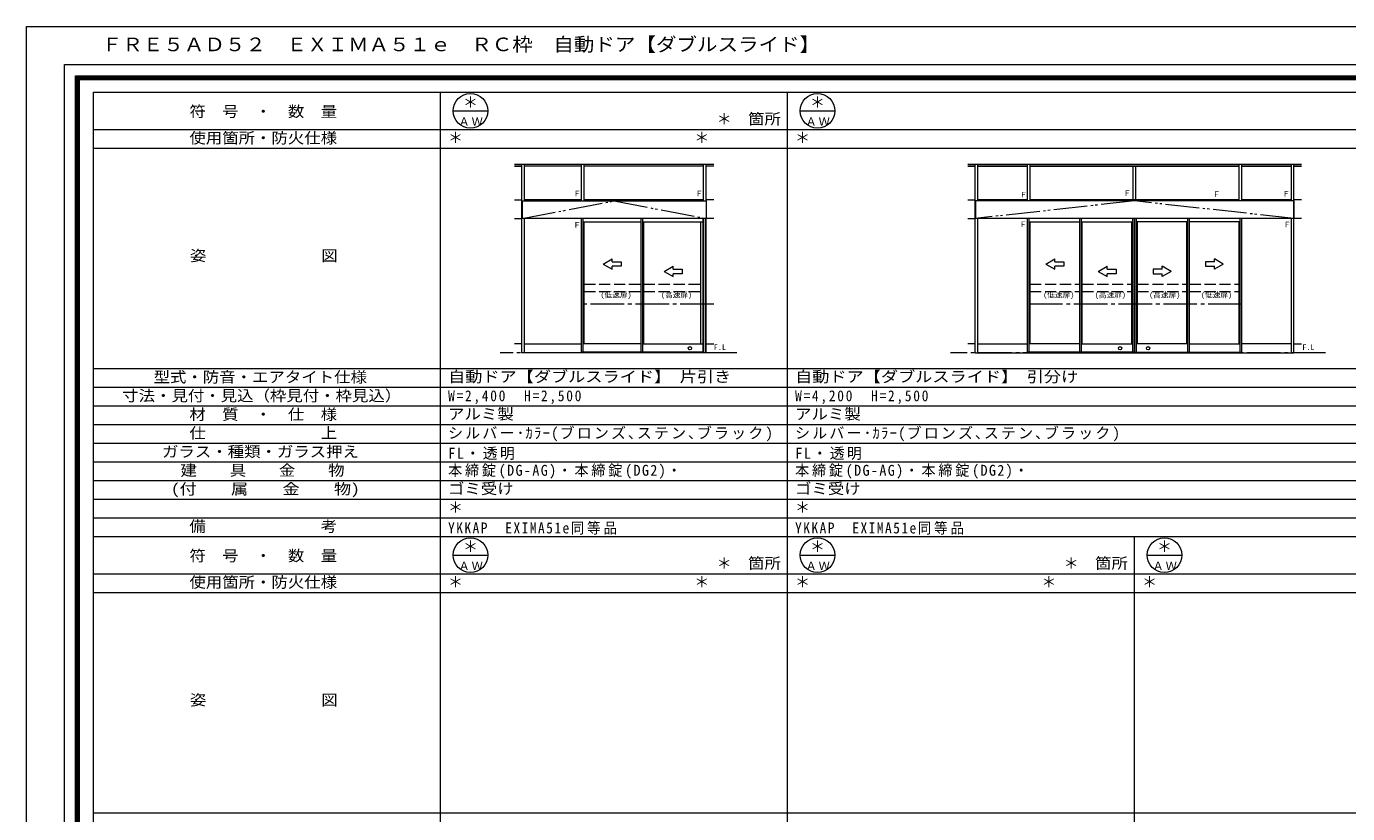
# Model space of a CAD drawing. Units: millimetres, scale not verified. Extents: x -14850 to 14850, y -10500 to 10500.
# Drawn here: x -14850 to 2853, y -51 to 10500 of the extents above; entities that cross this region are included whole.
import ezdxf
from ezdxf.enums import TextEntityAlignment as Align

# ---------------------------------------------------------------- set-up
doc = ezdxf.new("R2010")
doc.units = ezdxf.units.MM
doc.header["$LTSCALE"] = 50
for name, pattern in [('CHAIN2', [12, 9, -1, 1, -1]), ('DASHED3', [4, 3, -1]), ('DOUBLE_CHAIN2', [12.8, 9, -1, 0.6, -0.6, 0.6, -1])]:
    doc.linetypes.add(name, pattern=pattern)
doc.layers.add('0-0_0', color=7, linetype='Continuous')
for name, color, linetype, lineweight in [('0-1_USER1', 7, 'Continuous', 9), ('0-2_YKK_ZWAK', 7, 'CHAIN2', 9), ('0-3_YKK_11', 4, 'Continuous', 9)]:
    doc.layers.add(name, color=color, linetype=linetype, lineweight=lineweight)
doc.styles.add('ＭＳ ゴシック', font='')
doc.styles.get('ＭＳ ゴシック').set_extended_font_data('MS Gothic')

msp = doc.modelspace()

# ---------------------------------------------------------------- linework, layer by layer
at = {"layer": '0-1_USER1'}
for p, q in [((-14850, 10500), (14850, 10500)), ((-14850, -10500), (-14850, 10500)), ((-14340.23, 9987.41), (14340.79, 9987.41)), ((-14340.23, -9999.25), (-14340.23, 9987.41)), ((-14190.23, 9837.97), (14190.23, 9837.97)), ((-14190.23, -9849.81), (-14190.23, 9837.97)), ((-14177.82, 9825.57), (14177.82, 9825.57)), ((-14177.82, -9837.41), (-14177.82, 9825.57)), ((-14164.85, 9812.59), (14165.42, 9812.59)), ((-14164.85, -9825), (-14164.85, 9812.59)), ((-14152.44, 9799.62), (14152.45, 9799.62)), ((-14152.44, -9812.03), (-14152.44, 9799.62)), ((-14140.04, 9787.22), (14140.04, 9787.22)), ((-14140.04, -9799.06), (-14140.04, 9787.22)), ((-13949.96, 9617.94), (13950.04, 9617.94)), ((-13949.96, -8247.06), (-13949.96, 9617.94)), ((-9299.96, -8247.06), (-9299.96, 9617.94)), ((-4649.96, -8247.06), (-4649.96, 9617.94)), ((-9133.29, 9367.94), (-8666.63, 9367.94)), ((-4483.29, 9367.94), (-4016.63, 9367.94)), ((-13949.96, 9117.94), (13950.04, 9117.94)), ((-13949.96, 8867.94), (13950.04, 8867.94)), ((-13949.96, 5912.94), (13950.04, 5912.94)), ((-13949.96, 5662.94), (13950.04, 5662.94)), ((-13949.96, 5412.94), (13950.04, 5412.94)), ((-13949.96, 5162.94), (13950.04, 5162.94)), ((-13949.96, 4912.94), (13950.04, 4912.94)), ((-13949.96, 4662.94), (13950.04, 4662.94)), ((-13949.96, 4412.94), (13950.04, 4412.94)), ((-13949.96, 4162.94), (13950.04, 4162.94)), ((-13949.96, 3912.94), (13950.04, 3912.94)), ((-13949.96, 3662.94), (13950.04, 3662.94)), ((0.04, -8247.06), (0.04, 3662.94)), ((-9133.29, 3412.94), (-8666.63, 3412.94)), ((-4483.29, 3412.94), (-4016.63, 3412.94)), ((166.71, 3412.94), (633.37, 3412.94)), ((-13949.96, 3162.94), (13950.04, 3162.94)), ((-13949.96, 2912.94), (13950.04, 2912.94)), ((-13949.96, -42.06), (13950.04, -42.06))]:
    msp.add_line(p, q, dxfattribs=at)
for centre in [(-8899.96, 9367.94), (-4249.96, 9367.94), (-8899.96, 3412.94), (-4249.96, 3412.94), (400.04, 3412.94)]:
    msp.add_circle(centre, 233.33, dxfattribs=at)
at = {"layer": '0-2_YKK_ZWAK'}
for p, q in [((-5329.17, 6125.44), (-8499.97, 6125.44)), ((2556.46, 6125.44), (-2469.5, 6125.44))]:
    msp.add_line(p, q, dxfattribs=at)
at = {"layer": '0-3_YKK_11'}
for p, q in [((-8309.96, 8655.44), (-5639.96, 8655.44)), ((-8309.96, 8630.43), (-8209.96, 8630.43)), ((-8309.96, 8625.44), (-8209.96, 8625.44)), ((-8209.96, 8625.44), (-8209.96, 8655.44)), ((-8209.96, 8175.44), (-8209.96, 8625.44)), ((-8174.96, 8625.44), (-8174.96, 8655.44)), ((-8174.96, 8630.43), (-7410.96, 8630.43)), ((-8174.96, 8160.44), (-8174.96, 8625.44)), ((-7410.96, 8625.44), (-8174.96, 8625.44)), ((-7410.96, 8160.44), (-7410.96, 8655.44)), ((-7375.96, 8160.44), (-7375.96, 8655.44)), ((-7375.96, 8630.43), (-5774.96, 8630.43)), ((-5774.96, 8625.44), (-7375.96, 8625.44)), ((-5774.96, 8625.44), (-5774.96, 8655.44)), ((-5774.96, 8160.44), (-5774.96, 8625.44)), ((-5739.96, 8625.44), (-5739.96, 8655.44)), ((-5739.96, 8630.43), (-5639.96, 8630.43)), ((-5739.96, 8160.44), (-5739.96, 8625.44)), ((-5639.96, 8625.44), (-5739.96, 8625.44)), ((-2234.96, 8655.44), (2235.04, 8655.44)), ((-2234.96, 8630.43), (-2134.96, 8630.43)), ((-2234.96, 8625.44), (-2134.96, 8625.44)), ((-2134.96, 8175.44), (-2134.96, 8655.44)), ((-2099.96, 8160.44), (-2099.96, 8655.44)), ((-2099.96, 8630.43), (-1435.46, 8630.43)), ((-2099.96, 8625.44), (-1435.46, 8625.44)), ((-1435.46, 8160.44), (-1435.46, 8655.44)), ((-1400.46, 8160.44), (-1400.46, 8655.44)), ((-1400.46, 8630.43), (1400.54, 8630.43)), ((-1400.46, 8625.44), (1400.54, 8625.44)), ((-17.46, 8175.44), (-17.46, 8625.44)), ((-17.46, 8625.44), (17.54, 8625.44)), ((17.54, 8175.44), (17.54, 8625.44)), ((1400.54, 8160.44), (1400.54, 8655.44)), ((1435.54, 8160.44), (1435.54, 8655.44)), ((1435.54, 8630.43), (2100.04, 8630.43)), ((1435.54, 8625.44), (2100.04, 8625.44)), ((2100.04, 8160.44), (2100.04, 8655.44)), ((2135.04, 8175.44), (2135.04, 8655.44)), ((2135.04, 8630.43), (2235.04, 8630.43)), ((2135.04, 8625.44), (2235.04, 8625.44)), ((-8309.96, 8175.44), (-8209.96, 8175.44)), ((-8209.96, 7925.43), (-8209.96, 8175.44)), ((-8209.96, 8160.44), (-5739.96, 8160.44)), ((-8207.86, 8160.44), (-8207.86, 7925.43)), ((-7410.96, 8175.44), (-8174.96, 8175.44)), ((-5774.96, 8175.44), (-7375.96, 8175.44)), ((-5742.06, 8160.44), (-5742.06, 7925.43)), ((-5639.96, 8175.44), (-5739.96, 8175.44)), ((-5739.96, 8160.44), (-5739.96, 7925.43)), ((-2234.96, 8175.44), (-2134.96, 8175.44)), ((-2134.96, 7925.43), (-2134.96, 8175.44)), ((2135.04, 8160.44), (-2134.96, 8160.44)), ((-2132.86, 8160.44), (-2132.86, 7925.43)), ((-1435.46, 8175.44), (-2099.96, 8175.44)), ((1400.54, 8175.44), (-1400.46, 8175.44)), ((2100.04, 8175.44), (1435.54, 8175.44)), ((2132.94, 8160.44), (2132.94, 7925.43)), ((2235.04, 8175.44), (2135.04, 8175.44)), ((2135.04, 7925.43), (2135.04, 8175.44)), ((2135.04, 7925.43), (2135.04, 8175.44)), ((-8309.96, 7925.43), (-8209.96, 7925.43)), ((-8209.96, 6245.44), (-8209.96, 7925.43)), ((-5739.96, 7925.43), (-8209.96, 7925.43)), ((-8174.96, 6212.94), (-8174.96, 7925.43)), ((-7410.96, 6125.44), (-7410.96, 7925.43)), ((-7387.96, 6135.44), (-7387.96, 7925.43)), ((-7387.96, 7880.44), (-6612.96, 7880.44)), ((-7375.96, 6245.44), (-7375.96, 7880.44)), ((-6612.96, 6260.44), (-6612.96, 7925.43)), ((-6589.96, 6135.44), (-6589.96, 7925.43)), ((-6589.96, 7880.44), (-5779.96, 7880.44)), ((-6577.96, 6245.44), (-6577.96, 7880.44)), ((-5814.96, 6245.44), (-5814.96, 7880.44)), ((-5779.96, 6135.44), (-5779.96, 7925.43)), ((-5774.96, 6125.44), (-5774.96, 7925.43)), ((-5749.96, 6125.44), (-5749.96, 7924.82)), ((-5739.96, 6245.44), (-5739.96, 7925.43)), ((-5639.96, 7925.43), (-5739.96, 7925.43)), ((2135.04, 7925.43), (-2134.96, 7925.43)), ((-2134.96, 6245.44), (-2134.96, 7925.43)), ((-2099.96, 6245.44), (-2099.96, 7925.43)), ((-1435.46, 6125.44), (-1435.46, 7925.43)), ((-1412.46, 6135.44), (-1412.46, 7925.43)), ((-1412.46, 7880.44), (-736.46, 7880.44)), ((-1400.46, 6245.44), (-1400.46, 7880.44)), ((-736.46, 6260.44), (-736.46, 7925.43)), ((-713.46, 6135.44), (-713.46, 7925.43)), ((-713.46, 7880.44), (-25.46, 7880.44)), ((-701.46, 6245.44), (-701.46, 7880.44)), ((-37.46, 6245.44), (-37.46, 7880.44)), ((-25.46, 6135.44), (-25.46, 7925.43)), ((-2.46, 6135.44), (-2.46, 7925.43)), ((2.54, 6135.44), (2.54, 7925.43)), ((25.54, 6135.44), (25.54, 7925.43)), ((713.54, 7880.44), (25.54, 7880.44)), ((37.54, 6245.44), (37.54, 7880.44)), ((701.54, 6245.44), (701.54, 7880.44)), ((713.54, 6135.44), (713.54, 7925.43)), ((736.54, 6260.44), (736.54, 7925.43)), ((1412.54, 7880.44), (736.54, 7880.44)), ((1400.54, 6245.44), (1400.54, 7880.44)), ((1412.54, 6135.44), (1412.54, 7925.43)), ((1435.54, 6125.44), (1435.54, 7925.43)), ((2100.04, 6125.44), (2100.04, 7925.43)), ((2135.04, 6245.44), (2135.04, 7925.43)), ((2235.04, 7925.43), (2135.04, 7925.43)), ((-7120.46, 7315.33), (-7000.46, 7384.61)), ((-7120.46, 7315.33), (-7000.46, 7246.05)), ((-7000.46, 7345.33), (-7000.46, 7384.61)), ((-7000.46, 7345.33), (-6880.46, 7345.33)), ((-6880.46, 7285.33), (-7000.46, 7285.33)), ((-7000.46, 7246.05), (-7000.46, 7285.33)), ((-6880.46, 7345.33), (-6880.46, 7285.33)), ((-6304.96, 7215.33), (-6184.96, 7284.61)), ((-6184.96, 7245.33), (-6184.96, 7284.61)), ((-1188.46, 7315.33), (-1068.46, 7384.61)), ((-1188.46, 7315.33), (-1068.46, 7246.05)), ((-1068.46, 7345.33), (-1068.46, 7384.61)), ((-1068.46, 7345.33), (-948.46, 7345.33)), ((-948.46, 7285.33), (-1068.46, 7285.33)), ((-1068.46, 7246.05), (-1068.46, 7285.33)), ((-948.46, 7345.33), (-948.46, 7285.33)), ((-489.46, 7215.33), (-369.46, 7284.61)), ((-369.46, 7245.33), (-369.46, 7284.61)), ((489.54, 7215.33), (369.54, 7284.61)), ((369.54, 7245.33), (369.54, 7284.61)), ((1068.54, 7345.33), (948.54, 7345.33)), ((948.54, 7345.33), (948.54, 7285.33)), ((948.54, 7285.33), (1068.54, 7285.33)), ((1188.54, 7315.33), (1068.54, 7384.61)), ((1068.54, 7345.33), (1068.54, 7384.61)), ((1188.54, 7315.33), (1068.54, 7246.05)), ((1068.54, 7246.05), (1068.54, 7285.33)), ((-6304.96, 7215.33), (-6184.96, 7146.05)), ((-6184.96, 7245.33), (-6064.96, 7245.33)), ((-6064.96, 7185.33), (-6184.96, 7185.33)), ((-6184.96, 7146.05), (-6184.96, 7185.33)), ((-6064.96, 7245.33), (-6064.96, 7185.33)), ((-489.46, 7215.33), (-369.46, 7146.05)), ((-369.46, 7245.33), (-249.46, 7245.33)), ((-249.46, 7185.33), (-369.46, 7185.33)), ((-369.46, 7146.05), (-369.46, 7185.33)), ((-249.46, 7245.33), (-249.46, 7185.33)), ((369.54, 7245.33), (249.54, 7245.33)), ((249.54, 7245.33), (249.54, 7185.33)), ((249.54, 7185.33), (369.54, 7185.33)), ((489.54, 7215.33), (369.54, 7146.05)), ((369.54, 7146.05), (369.54, 7185.33)), ((-8209.96, 6245.44), (-8309.96, 6245.44)), ((-8209.96, 6125.44), (-8209.96, 6245.44)), ((-8174.96, 6245.44), (-7410.96, 6245.44)), ((-8174.96, 6125.44), (-8174.96, 6212.94)), ((-6612.96, 6245.44), (-7387.96, 6245.44)), ((-6612.96, 6135.44), (-6612.96, 6260.44)), ((-6589.96, 6245.44), (-5779.96, 6245.44)), ((-2134.96, 6245.44), (-2234.96, 6245.44)), ((-2134.96, 6125.44), (-2134.96, 6245.44)), ((-2099.96, 6245.44), (-1435.46, 6245.44)), ((-2099.96, 6125.44), (-2099.96, 6245.44)), ((-736.46, 6245.44), (-1412.46, 6245.44)), ((-736.46, 6135.44), (-736.46, 6260.44)), ((-713.46, 6245.44), (-25.46, 6245.44)), ((713.54, 6245.44), (25.54, 6245.44)), ((736.54, 6135.44), (736.54, 6260.44)), ((736.54, 6245.44), (1412.54, 6245.44)), ((2100.04, 6245.44), (1435.54, 6245.44)), ((-5774.96, 6125.44), (-8209.96, 6125.44)), ((-5779.96, 6135.44), (-7410.96, 6135.44)), ((-7375.96, 6125.44), (-7375.96, 6135.44)), ((-2134.96, 6125.44), (2135.04, 6125.44)), ((-2.46, 6135.44), (-1435.46, 6135.44)), ((-1400.46, 6125.44), (-1400.46, 6135.44)), ((2.54, 6135.44), (1435.54, 6135.44)), ((1400.54, 6125.44), (1400.54, 6135.44))]:
    msp.add_line(p, q, dxfattribs=at)
at = {"layer": '0-3_YKK_11', "linetype": 'DOUBLE_CHAIN2'}
for p, q in [((-8207.86, 7925.43), (-6974.96, 8160.44)), ((-6974.96, 8160.44), (-5739.96, 7925.43)), ((0.04, 8160.44), (-2134.96, 7925.43)), ((2135.04, 7925.43), (0.04, 8160.44))]:
    msp.add_line(p, q, dxfattribs=at)
at = {"layer": '0-3_YKK_11', "linetype": 'DASHED3'}
for p, q in [((-7375.96, 7045.44), (-6612.96, 7045.44)), ((-7375.96, 6945.43), (-6612.96, 6945.43)), ((-6577.96, 7045.44), (-5814.96, 7045.44)), ((-6577.96, 6945.43), (-5814.96, 6945.43)), ((-1400.46, 7045.44), (-736.46, 7045.44)), ((-1400.46, 6945.43), (-736.46, 6945.43)), ((-701.46, 7045.44), (-37.46, 7045.44)), ((-701.46, 6945.43), (-37.46, 6945.43)), ((37.54, 7045.44), (701.54, 7045.44)), ((37.54, 6945.43), (701.54, 6945.43)), ((736.54, 7045.44), (1400.54, 7045.44)), ((736.54, 6945.43), (1400.54, 6945.43))]:
    msp.add_line(p, q, dxfattribs=at)
at = {"layer": '0-3_YKK_11', "linetype": 'CHAIN2'}
for p, q in [((-5639.25, 6775.44), (-7399.96, 6775.44)), ((1435.54, 6775.44), (-1435.46, 6775.44))]:
    msp.add_line(p, q, dxfattribs=at)
at = {"layer": '0-3_YKK_11'}
for points in [[(-2234.96, 7925.43), (-2134.96, 7925.43), (-2134.96, 8175.44)], [(-5739.96, 6125.44), (-5739.96, 6245.44), (-5639.96, 6245.44)], [(2135.04, 6125.44), (2135.04, 6245.44), (2235.04, 6245.44)]]:
    msp.add_lwpolyline(points, dxfattribs=at)
for centre in [(-5958.96, 6186.44), (-193.96, 6186.44), (180.04, 6186.44)]:
    msp.add_circle(centre, 22, dxfattribs=at)

# ---------------------------------------------------------------- texts
at = {"layer": '0-0_0', "color": 3, "style": 'ＭＳ ゴシック', "width": 1.1}
msp.add_text('ＦＲＥ５ＡＤ５２\u3000ＥＸＩＭＡ５１ｅ\u3000ＲＣ枠\u3000自動ドア【ダブルスライド】', height=183.3, dxfattribs=at).set_placement((-13840.23, 10112.41), align=Align.BOTTOM_LEFT)
at = {"layer": '0-0_0', "style": 'ＭＳ ゴシック'}
for p in [(-8999.96, 9367.94), (-4349.96, 9367.94), (-5599.96, 9142.94), (-9199.96, 8892.94), (-5899.96, 8892.94), (-4549.96, 8892.94), (-9199.96, 3937.94), (-4549.96, 3937.94), (-8999.96, 3412.94), (-4349.96, 3412.94), (300.04, 3412.94), (-5599.96, 3187.94), (-949.96, 3187.94), (-9199.96, 2937.94), (-5899.96, 2937.94), (-4549.96, 2937.94), (-1249.96, 2937.94), (100.04, 2937.94)]:
    msp.add_text('＊', height=146.6, dxfattribs=at).set_placement(p, align=Align.BOTTOM_LEFT)
for s, width, p in [('自動ドア【ダブルスライド】 片引き', 1.15, (-9199.96, 5687.94)), ('自動ドア【ダブルスライド】 引分け', 1.15, (-4549.96, 5687.94)), ('アルミ製', 1.1, (-9199.96, 5187.94)), ('アルミ製', 1.1, (-4549.96, 5187.94)), ('ゴミ受け', 1.1, (-9199.96, 4187.94)), ('ゴミ受け', 1.1, (-4549.96, 4187.94))]:
    msp.add_text(s, height=146.6, dxfattribs=dict(at, width=width)).set_placement(p, align=Align.BOTTOM_LEFT)
at = {"layer": '0-0_0', "char_height": 146.6, "attachment_point": 7, "style": 'ＭＳ ゴシック'}
for s, insert in [('\\T1.26;\\W0.9;W=2,400\u3000H=2,500', (-9199.96, 5437.94)), ('\\T1.26;\\W0.9;W=4,200\u3000H=2,500', (-4549.96, 5437.94)), ('\\T1.15;シルバー･ｶﾗｰ(ブロンズ､ステン､ブラック)', (-9199.96, 4937.94)), ('\\T1.15;シルバー･ｶﾗｰ(ブロンズ､ステン､ブラック)', (-4549.96, 4937.94)), ('\\T1.16;FL・透明', (-9199.96, 4687.94)), ('\\T1.16;FL・透明', (-4549.96, 4687.94)), ('\\T1.19;\\W0.95;本締錠(DG-AG)・本締錠(DG2)・', (-9199.96, 4437.94)), ('\\T1.19;\\W0.95;本締錠(DG-AG)・本締錠(DG2)・', (-4549.96, 4437.94)), ('\\T1.22;\\W0.9;YKKAP\u3000EXIMA51e同等品', (-9199.96, 3687.94)), ('\\T1.22;\\W0.9;YKKAP\u3000EXIMA51e同等品', (-4549.96, 3687.94))]:
    msp.add_mtext(s, dxfattribs=dict(at, insert=insert))
at = {"layer": '0-1_USER1', "style": 'ＭＳ ゴシック'}
for s, width, p in [('符\u3000号\u3000・\u3000数\u3000量', 1.1, (-12666.33, 9242.94)), ('箇所', 1.1, (-5179.96, 9142.94)), ('使用箇所・防火仕様', 1.1, (-12666.33, 8887.94)), ('姿\u3000\u3000\u3000\u3000\u3000\u3000\u3000図', 1.1, (-12659.66, 7310.44)), ('型式・防音・エアタイト仕様', 1.1, (-13146.33, 5682.94)), ('寸法・見付・見込（枠見付・枠見込）', 1.1, (-13566.33, 5432.94)), ('材\u3000質\u3000・\u3000仕\u3000様', 1.1, (-12666.33, 5182.94)), ('仕\u3000\u3000\u3000\u3000\u3000\u3000\u3000上', 1.1, (-12666.33, 4932.94)), ('ガラス・種類・ガラス押え', 1.1, (-13033, 4682.94)), ('建\u3000\u3000具\u3000\u3000金\u3000\u3000物', 1.1, (-12786.33, 4432.94)), ('(付\u3000\u3000属\u3000\u3000金\u3000\u3000物)', 1.15, (-12913, 4182.94)), ('備\u3000\u3000\u3000\u3000\u3000\u3000\u3000考', 1.1, (-12666.33, 3682.94)), ('符\u3000号\u3000・\u3000数\u3000量', 1.1, (-12666.33, 3287.94)), ('箇所', 1.1, (-5179.96, 3187.94)), ('箇所', 1.1, (-529.96, 3187.94)), ('使用箇所・防火仕様', 1.1, (-12666.33, 2932.94)), ('姿\u3000\u3000\u3000\u3000\u3000\u3000\u3000図', 1.1, (-12659.66, 1355.44))]:
    msp.add_text(s, height=146.6, dxfattribs=dict(at, width=width)).set_placement(p, align=Align.BOTTOM_LEFT)
at = {"layer": '0-1_USER1', "char_height": 110, "attachment_point": 7, "style": 'ＭＳ ゴシック'}
for insert in [(-9059.96, 9167.94), (-4409.96, 9167.94), (-9059.96, 3212.94), (-4409.96, 3212.94), (240.04, 3212.94)]:
    msp.add_mtext('\\T1.17;ＡＷ', dxfattribs=dict(at, insert=insert))
at = {"layer": '0-2_YKK_ZWAK', "color": 4, "style": 'ＭＳ ゴシック'}
for p in [(-5639.45, 6142.25), (2246.17, 6142.25)]:
    msp.add_text('F.L', height=73.31, dxfattribs=at).set_placement(p, align=Align.BOTTOM_LEFT)
at = {"layer": '0-3_YKK_11', "style": 'ＭＳ ゴシック'}
for s, p in [('Ｆ', (-7522.67, 8202.29)), ('Ｆ', (-5886.67, 8202.29)), ('Ｆ', (-1540.46, 8184.95)), ('Ｆ', (-152.38, 8206.04)), ('Ｆ', (1044.35, 8191.96)), ('Ｆ', (1979.35, 8197.23)), ('Ｆ', (-7523.19, 7780.19)), ('Ｆ', (-1545.59, 7787.43)), ('Ｆ', (1991.83, 7785.04)), ('(低速扉)', (-7157.31, 6843.28)), ('(高速扉)', (-6347.81, 6843.28)), ('(低速扉)', (-1225.31, 6843.28)), ('(高速扉)', (-534.81, 6843.28)), ('(高速扉)', (195.05, 6843.28)), ('(低速扉)', (888.05, 6843.28))]:
    msp.add_text(s, height=73.31, dxfattribs=at).set_placement(p, align=Align.BOTTOM_LEFT)

doc.saveas('drawing.dxf')
